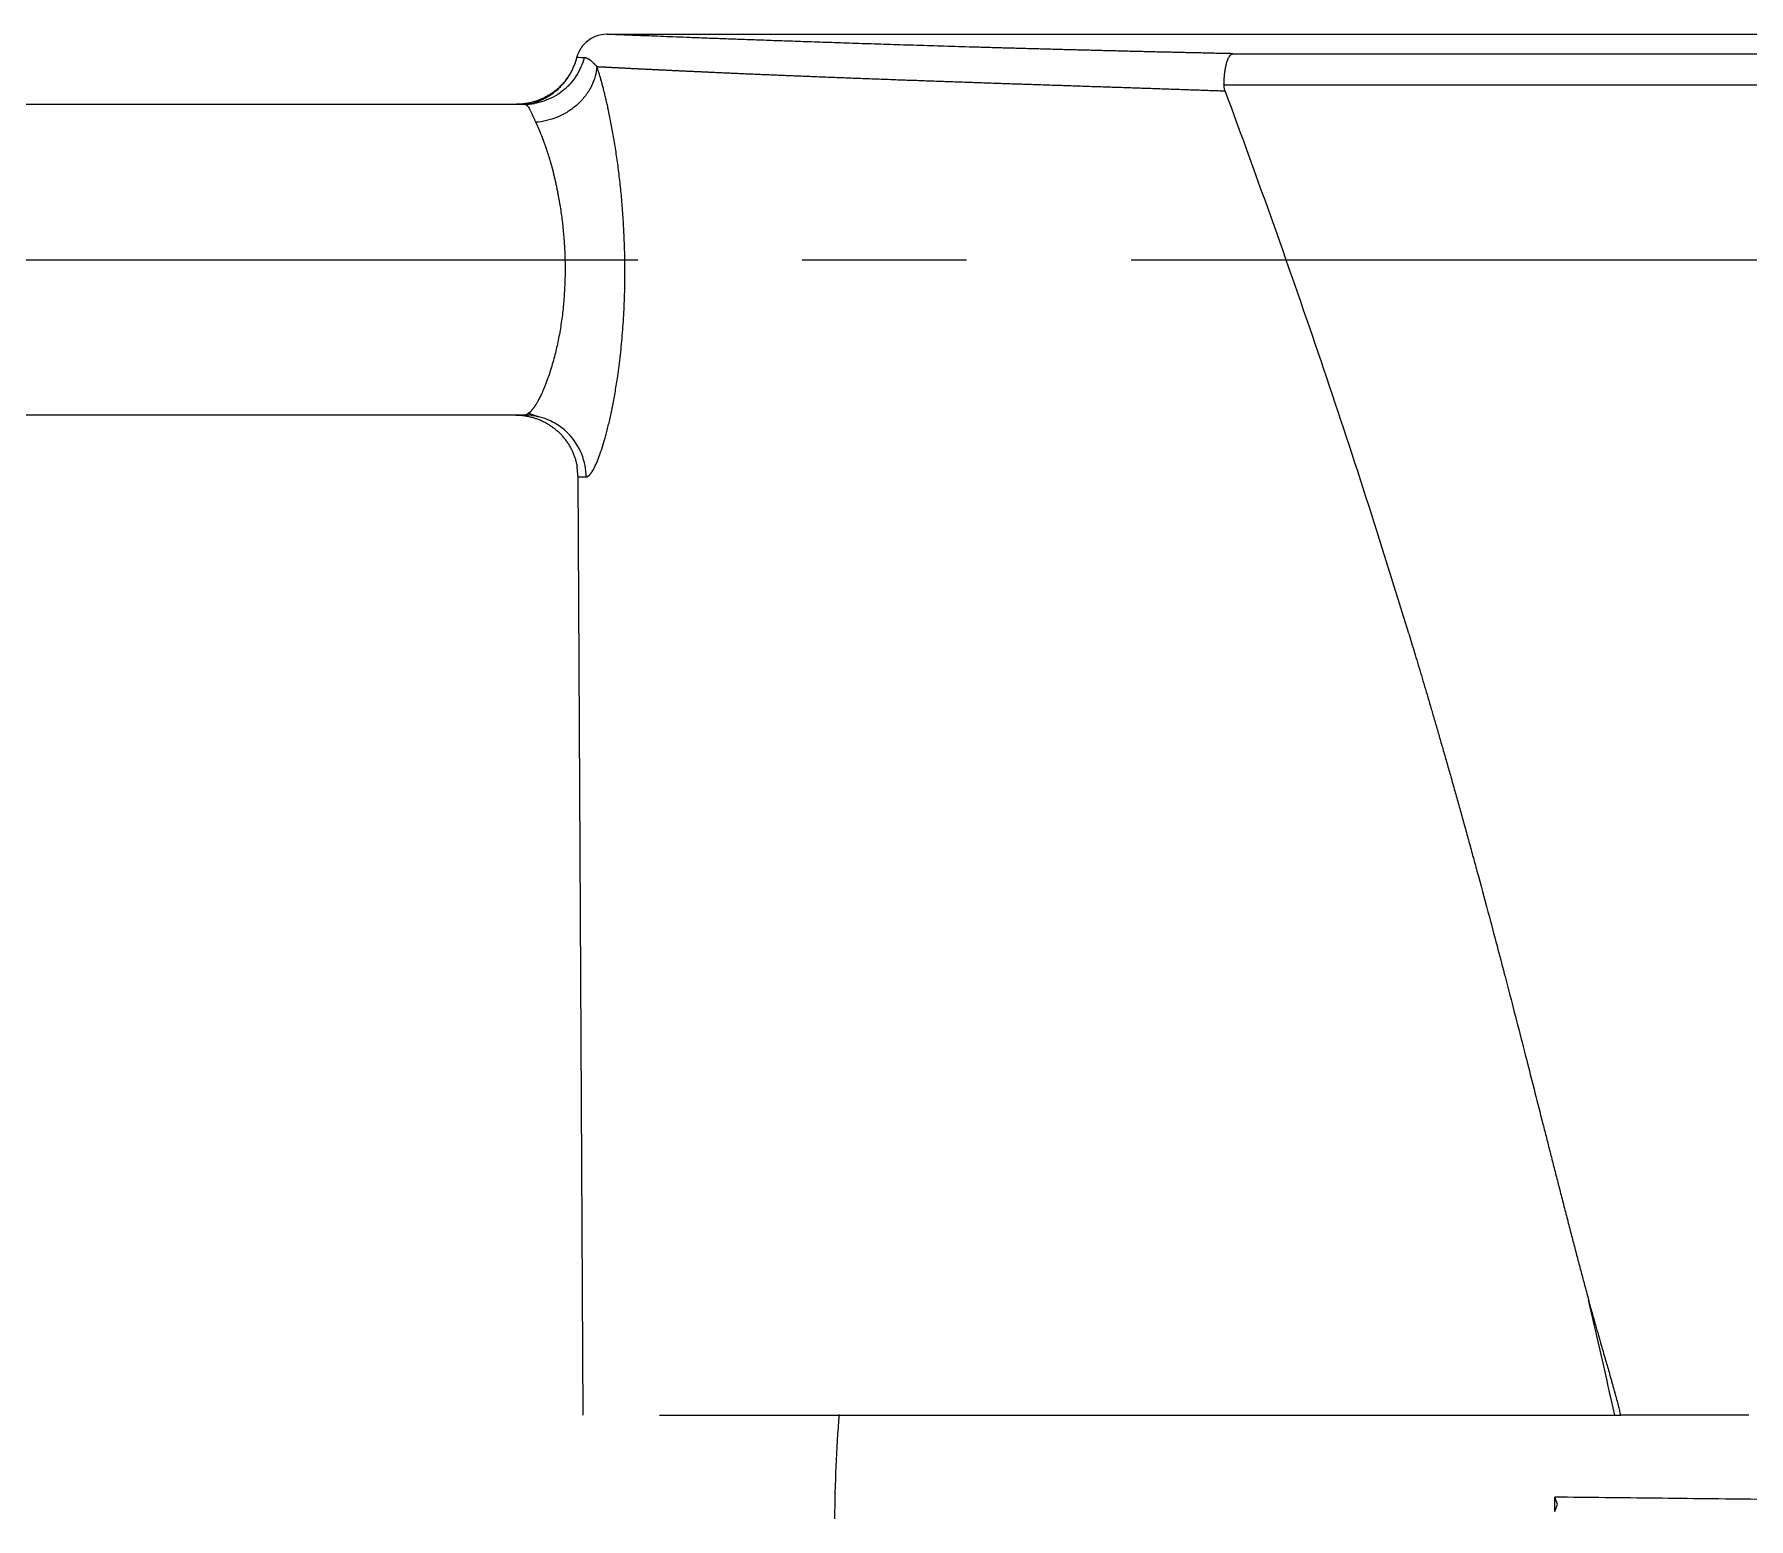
# Model space of a CAD drawing. Extents: x 10274 to 11115, y -16168 to -15573.
# Drawn here: x 10722.63 to 10755.73, y -15759.95 to -15731.3 of the extents above; entities that cross this region are included whole.
import ezdxf

# ---------------------------------------------------------------- set-up
doc = ezdxf.new("R2010")
doc.units = 0
doc.header["$MEASUREMENT"] = 0
doc.linetypes.add('CENTER2', pattern=[28.575, 19.05, -3.175, 3.175, -3.175])
doc.layers.get('0').update_dxf_attribs({"linetype": 'CONTINUOUS'})
doc.layers.add('CENTER', color=1, linetype='CENTER2')

msp = doc.modelspace()

# ---------------------------------------------------------------- linework, layer by layer
at = {"lineweight": -3}
for p, q in [((10733.679, -15731.301), (10777.78, -15731.301)), ((10745.767, -15731.676), (10765.672, -15731.676)), ((10663.578, -15732.651), (10732.09, -15732.651)), ((10732.09, -15738.651), (10663.578, -15738.651)), ((10731.926, -15738.651), (10731.931, -15738.651)), ((10733.228, -15757.951), (10733.126, -15739.844)), ((10733.126, -15739.844), (10733.128, -15739.844))]:
    msp.add_line(p, q, dxfattribs=at)
msp.add_arc((10766.435, -15760.151), 28.357, 175.5249, 179.5958, dxfattribs=at)
at = {"lineweight": -3, "extrusion": (0, 0, -1)}
msp.add_ellipse((10757.998, -15760.151), major_axis=(0, -28.357), ratio=0.212007, start_param=1.582827, end_param=1.592527, dxfattribs=at)
at = {"lineweight": -3}
for points, knots in [([(10733.681, -15731.301), (10733.61, -15731.301), (10733.457, -15731.327), (10733.242, -15731.466), (10733.137, -15731.631), (10733.106, -15731.728), (10733.1, -15731.751)], [0, 0, 0, 0, 0.302913, 0.605825, 0.908738, 1, 1, 1, 1]), ([(10745.767, -15731.676), (10745.745, -15731.675), (10745.701, -15731.674), (10745.636, -15731.673), (10745.571, -15731.671), (10745.506, -15731.67), (10745.441, -15731.669), (10745.376, -15731.667), (10745.312, -15731.666), (10745.248, -15731.664), (10745.183, -15731.663), (10745.119, -15731.661), (10745.055, -15731.66), (10744.992, -15731.659), (10744.928, -15731.657), (10744.865, -15731.656), (10744.801, -15731.654), (10744.738, -15731.653), (10744.675, -15731.651), (10744.612, -15731.65), (10744.55, -15731.648), (10744.487, -15731.647), (10744.425, -15731.646), (10744.362, -15731.644), (10744.3, -15731.643), (10744.238, -15731.641), (10744.177, -15731.64), (10744.115, -15731.638), (10744.053, -15731.637), (10743.992, -15731.635), (10743.931, -15731.634), (10743.87, -15731.632), (10743.809, -15731.631), (10743.748, -15731.629), (10743.688, -15731.628), (10743.627, -15731.626), (10743.567, -15731.625), (10743.507, -15731.623), (10743.447, -15731.622), (10743.387, -15731.62), (10743.327, -15731.619), (10743.268, -15731.617), (10743.208, -15731.616), (10743.149, -15731.614), (10743.09, -15731.613), (10743.031, -15731.611), (10742.973, -15731.61), (10742.914, -15731.608), (10742.856, -15731.607), (10742.797, -15731.605), (10742.739, -15731.604), (10742.681, -15731.602), (10742.623, -15731.601), (10742.566, -15731.599), (10742.508, -15731.598), (10742.451, -15731.596), (10742.393, -15731.595), (10742.336, -15731.593), (10742.279, -15731.592), (10742.223, -15731.59), (10742.166, -15731.589), (10742.109, -15731.587), (10742.053, -15731.585), (10741.997, -15731.584), (10741.941, -15731.582), (10741.885, -15731.581), (10741.829, -15731.579), (10741.774, -15731.578), (10741.718, -15731.576), (10741.663, -15731.575), (10741.608, -15731.573), (10741.553, -15731.572), (10741.498, -15731.57), (10741.443, -15731.569), (10741.389, -15731.567), (10741.335, -15731.566), (10741.28, -15731.564), (10741.226, -15731.562), (10741.172, -15731.561), (10741.119, -15731.559), (10741.065, -15731.558), (10741.012, -15731.556), (10740.958, -15731.555), (10740.905, -15731.553), (10740.852, -15731.552), (10740.799, -15731.55), (10740.578, -15731.544), (10740.194, -15731.532), (10739.664, -15731.516), (10739.153, -15731.5), (10738.662, -15731.484), (10738.191, -15731.468), (10737.741, -15731.453), (10737.312, -15731.438), (10736.905, -15731.424), (10736.521, -15731.41), (10736.159, -15731.397), (10735.821, -15731.385), (10735.508, -15731.373), (10735.218, -15731.362), (10734.953, -15731.352), (10734.713, -15731.342), (10734.554, -15731.336), (10734.46, -15731.332), (10734.421, -15731.331), (10734.383, -15731.329), (10734.346, -15731.328), (10734.309, -15731.326), (10734.274, -15731.325), (10734.24, -15731.324), (10734.207, -15731.322), (10734.175, -15731.321), (10734.144, -15731.32), (10734.113, -15731.319), (10734.084, -15731.317), (10734.056, -15731.316), (10734.029, -15731.315), (10734.003, -15731.314), (10733.978, -15731.313), (10733.954, -15731.312), (10733.931, -15731.311), (10733.909, -15731.31), (10733.888, -15731.309), (10733.868, -15731.309), (10733.849, -15731.308), (10733.831, -15731.307), (10733.814, -15731.306), (10733.798, -15731.306), (10733.783, -15731.305), (10733.769, -15731.305), (10733.757, -15731.304), (10733.745, -15731.304), (10733.734, -15731.303), (10733.724, -15731.303), (10733.715, -15731.302), (10733.707, -15731.302), (10733.701, -15731.302), (10733.695, -15731.302), (10733.69, -15731.301), (10733.686, -15731.301), (10733.683, -15731.301), (10733.682, -15731.301), (10733.681, -15731.301), (10733.681, -15731.301)], [0, 0, 0, 0, 0.002964, 0.005926, 0.008887, 0.011846, 0.014804, 0.017761, 0.020716, 0.02367, 0.026623, 0.029574, 0.032524, 0.035473, 0.038421, 0.041367, 0.044313, 0.047257, 0.0502, 0.053142, 0.056083, 0.059023, 0.061963, 0.064901, 0.067838, 0.070774, 0.073709, 0.076644, 0.079578, 0.08251, 0.085442, 0.088374, 0.091304, 0.094234, 0.097163, 0.100092, 0.10302, 0.105947, 0.108874, 0.1118, 0.114726, 0.117651, 0.120575, 0.1235, 0.126424, 0.129347, 0.13227, 0.135193, 0.138115, 0.141037, 0.143959, 0.146881, 0.149802, 0.152723, 0.155645, 0.158566, 0.161486, 0.164407, 0.167328, 0.170249, 0.173169, 0.17609, 0.179011, 0.181932, 0.184853, 0.187774, 0.190695, 0.193617, 0.196538, 0.19946, 0.202382, 0.205305, 0.208228, 0.211151, 0.214074, 0.216998, 0.219922, 0.222847, 0.225772, 0.228698, 0.231624, 0.234551, 0.237479, 0.240407, 0.243335, 0.246265, 0.249195, 0.280337, 0.311452, 0.34257, 0.373723, 0.404959, 0.436212, 0.467513, 0.498895, 0.530271, 0.561594, 0.592894, 0.624203, 0.655437, 0.686651, 0.717876, 0.749145, 0.755401, 0.761654, 0.767906, 0.774156, 0.780403, 0.78665, 0.792895, 0.79914, 0.805384, 0.811627, 0.817871, 0.824114, 0.830358, 0.836603, 0.842848, 0.849095, 0.855343, 0.861592, 0.867844, 0.874097, 0.880353, 0.886612, 0.892873, 0.899138, 0.905406, 0.911678, 0.917953, 0.924233, 0.930517, 0.936805, 0.943099, 0.949398, 0.955702, 0.962011, 0.968327, 0.974648, 0.980976, 0.98731, 0.993652, 1, 1, 1, 1]), ([(10733.244, -15731.755), (10733.229, -15731.814), (10733.208, -15731.873), (10733.157, -15731.991), (10733.127, -15732.049), (10733.055, -15732.16), (10733.014, -15732.213), (10732.923, -15732.313), (10732.873, -15732.359), (10732.765, -15732.443), (10732.708, -15732.48), (10732.589, -15732.543), (10732.527, -15732.569), (10732.402, -15732.611), (10732.339, -15732.626), (10732.213, -15732.646), (10732.151, -15732.651), (10732.09, -15732.651)], [0, 0, 0, 0, 0.125, 0.125, 0.25, 0.25, 0.375, 0.375, 0.5, 0.5, 0.625, 0.625, 0.75, 0.75, 0.875, 0.875, 1, 1, 1, 1]), ([(10732.249, -15732.639), (10732.248, -15732.637), (10732.278, -15732.619), (10732.422, -15732.577), (10732.648, -15732.441), (10732.832, -15732.278), (10733.003, -15732.043), (10733.076, -15731.85), (10733.105, -15731.743)], [0, 0, 0, 0, 0.175711, 0.45403, 0.58832, 0.723471, 0.861083, 1, 1, 1, 1]), ([(10733.49, -15731.925), (10733.485, -15731.985), (10733.475, -15732.048), (10733.44, -15732.174), (10733.416, -15732.238), (10733.353, -15732.365), (10733.314, -15732.427), (10733.224, -15732.546), (10733.173, -15732.602), (10733.059, -15732.705), (10732.997, -15732.753), (10732.866, -15732.835), (10732.798, -15732.87), (10732.658, -15732.928), (10732.587, -15732.951), (10732.446, -15732.984), (10732.376, -15732.995), (10732.309, -15733)], [0, 0, 0, 0, 0.125, 0.125, 0.25, 0.25, 0.375, 0.375, 0.5, 0.5, 0.625, 0.625, 0.75, 0.75, 0.875, 0.875, 1, 1, 1, 1]), ([(10733.492, -15731.924), (10733.489, -15731.922), (10733.484, -15731.916), (10733.477, -15731.909), (10733.469, -15731.901), (10733.462, -15731.894), (10733.455, -15731.886), (10733.448, -15731.879), (10733.441, -15731.872), (10733.434, -15731.866), (10733.427, -15731.859), (10733.421, -15731.853), (10733.414, -15731.846), (10733.408, -15731.84), (10733.401, -15731.835), (10733.395, -15731.829), (10733.389, -15731.824), (10733.383, -15731.818), (10733.377, -15731.813), (10733.37, -15731.809), (10733.364, -15731.804), (10733.358, -15731.8), (10733.353, -15731.795), (10733.347, -15731.791), (10733.341, -15731.788), (10733.335, -15731.784), (10733.329, -15731.781), (10733.323, -15731.778), (10733.318, -15731.775), (10733.312, -15731.772), (10733.306, -15731.769), (10733.301, -15731.767), (10733.295, -15731.765), (10733.289, -15731.763), (10733.284, -15731.761), (10733.278, -15731.76), (10733.273, -15731.758), (10733.267, -15731.757), (10733.262, -15731.756), (10733.256, -15731.756), (10733.251, -15731.755), (10733.247, -15731.755), (10733.245, -15731.755)], [0, 0, 0, 0, 0.023127, 0.046347, 0.06966, 0.093066, 0.116565, 0.140157, 0.163843, 0.187622, 0.211494, 0.235461, 0.259521, 0.283676, 0.307926, 0.332271, 0.356712, 0.381248, 0.405881, 0.43061, 0.455436, 0.48036, 0.505382, 0.530502, 0.555721, 0.58104, 0.606458, 0.631976, 0.657595, 0.683315, 0.709137, 0.73506, 0.761086, 0.787215, 0.813448, 0.839784, 0.866224, 0.892769, 0.919418, 0.946173, 0.973033, 1, 1, 1, 1]), ([(10733.282, -15739.843), (10733.283, -15739.843), (10733.285, -15739.843), (10733.289, -15739.842), (10733.292, -15739.842), (10733.295, -15739.841), (10733.299, -15739.84), (10733.302, -15739.839), (10733.306, -15739.837), (10733.31, -15739.835), (10733.313, -15739.833), (10733.317, -15739.831), (10733.321, -15739.829), (10733.324, -15739.826), (10733.328, -15739.824), (10733.332, -15739.821), (10733.335, -15739.817), (10733.339, -15739.814), (10733.343, -15739.81), (10733.347, -15739.807), (10733.351, -15739.802), (10733.355, -15739.798), (10733.359, -15739.794), (10733.363, -15739.789), (10733.367, -15739.784), (10733.371, -15739.779), (10733.375, -15739.774), (10733.379, -15739.768), (10733.383, -15739.762), (10733.387, -15739.756), (10733.391, -15739.75), (10733.396, -15739.744), (10733.4, -15739.737), (10733.404, -15739.73), (10733.408, -15739.723), (10733.413, -15739.716), (10733.417, -15739.708), (10733.421, -15739.701), (10733.426, -15739.693), (10733.43, -15739.685), (10733.434, -15739.676), (10733.439, -15739.668), (10733.443, -15739.659), (10733.448, -15739.65), (10733.452, -15739.641), (10733.457, -15739.631), (10733.461, -15739.622), (10733.482, -15739.577), (10733.52, -15739.487), (10733.576, -15739.332), (10733.633, -15739.15), (10733.689, -15738.943), (10733.745, -15738.713), (10733.798, -15738.462), (10733.847, -15738.192), (10733.898, -15737.871), (10733.946, -15737.495), (10733.987, -15737.063), (10734.016, -15736.614), (10734.031, -15736.152), (10734.033, -15735.685), (10734.02, -15735.257), (10734, -15734.873), (10733.974, -15734.532), (10733.942, -15734.201), (10733.904, -15733.879), (10733.86, -15733.57), (10733.813, -15733.277), (10733.762, -15732.999), (10733.723, -15732.809), (10733.698, -15732.695), (10733.687, -15732.649), (10733.677, -15732.603), (10733.667, -15732.559), (10733.656, -15732.515), (10733.646, -15732.472), (10733.636, -15732.43), (10733.625, -15732.389), (10733.615, -15732.348), (10733.604, -15732.309), (10733.594, -15732.27), (10733.583, -15732.232), (10733.573, -15732.194), (10733.563, -15732.158), (10733.552, -15732.122), (10733.542, -15732.087), (10733.532, -15732.053), (10733.521, -15732.02), (10733.511, -15731.987), (10733.501, -15731.955), (10733.494, -15731.935), (10733.49, -15731.925)], [0, 0, 0, 0, 0.002658, 0.005314, 0.007968, 0.010619, 0.013269, 0.015916, 0.018562, 0.021206, 0.023848, 0.02649, 0.029129, 0.031768, 0.034406, 0.037042, 0.039678, 0.042314, 0.044949, 0.047583, 0.050218, 0.052852, 0.055486, 0.058121, 0.060756, 0.063391, 0.066027, 0.068664, 0.071301, 0.073939, 0.076579, 0.07922, 0.081862, 0.084506, 0.087151, 0.089798, 0.092447, 0.095098, 0.097751, 0.100407, 0.103065, 0.105725, 0.108388, 0.111054, 0.113723, 0.116395, 0.11907, 0.121749, 0.152939, 0.184005, 0.215157, 0.246605, 0.278292, 0.3098, 0.341343, 0.373138, 0.415702, 0.457931, 0.500353, 0.543038, 0.585266, 0.627561, 0.659344, 0.690857, 0.72231, 0.753911, 0.785189, 0.816248, 0.847291, 0.87852, 0.884373, 0.89021, 0.896033, 0.901844, 0.907642, 0.913431, 0.919211, 0.924983, 0.93075, 0.936512, 0.942271, 0.948028, 0.953785, 0.959543, 0.965303, 0.971068, 0.976838, 0.982614, 0.988399, 0.994194, 1, 1, 1, 1]), ([(10733.49, -15731.925), (10733.495, -15731.925), (10733.505, -15731.925), (10733.519, -15731.926), (10733.534, -15731.927), (10733.55, -15731.927), (10733.565, -15731.928), (10733.581, -15731.929), (10733.598, -15731.93), (10733.614, -15731.931), (10733.631, -15731.931), (10733.648, -15731.932), (10733.666, -15731.933), (10733.684, -15731.934), (10733.702, -15731.935), (10733.721, -15731.936), (10733.739, -15731.937), (10733.759, -15731.938), (10733.778, -15731.939), (10733.798, -15731.94), (10733.819, -15731.941), (10733.839, -15731.942), (10733.86, -15731.943), (10733.882, -15731.944), (10733.903, -15731.945), (10733.925, -15731.946), (10733.948, -15731.948), (10733.971, -15731.949), (10733.994, -15731.95), (10734.017, -15731.951), (10734.041, -15731.952), (10734.066, -15731.953), (10734.091, -15731.955), (10734.116, -15731.956), (10734.141, -15731.957), (10734.167, -15731.959), (10734.193, -15731.96), (10734.22, -15731.961), (10734.247, -15731.963), (10734.275, -15731.964), (10734.303, -15731.965), (10734.331, -15731.967), (10734.36, -15731.968), (10734.389, -15731.97), (10734.419, -15731.971), (10734.449, -15731.973), (10734.479, -15731.974), (10734.51, -15731.976), (10734.541, -15731.977), (10734.573, -15731.979), (10734.605, -15731.98), (10734.638, -15731.982), (10734.671, -15731.983), (10734.704, -15731.985), (10734.738, -15731.987), (10734.773, -15731.988), (10734.808, -15731.99), (10734.843, -15731.992), (10734.879, -15731.993), (10734.915, -15731.995), (10734.952, -15731.997), (10734.989, -15731.999), (10735.027, -15732), (10735.065, -15732.002), (10735.104, -15732.004), (10735.143, -15732.006), (10735.182, -15732.008), (10735.223, -15732.01), (10735.263, -15732.011), (10735.304, -15732.013), (10735.346, -15732.015), (10735.388, -15732.017), (10735.431, -15732.019), (10735.474, -15732.021), (10735.518, -15732.023), (10735.562, -15732.025), (10735.606, -15732.027), (10735.652, -15732.029), (10735.697, -15732.031), (10735.744, -15732.033), (10735.791, -15732.035), (10735.838, -15732.038), (10735.886, -15732.04), (10735.934, -15732.042), (10735.983, -15732.044), (10736.033, -15732.046), (10736.083, -15732.048), (10736.133, -15732.051), (10736.185, -15732.053), (10736.236, -15732.055), (10736.289, -15732.057), (10736.342, -15732.06), (10736.395, -15732.062), (10736.449, -15732.064), (10736.504, -15732.067), (10736.559, -15732.069), (10736.615, -15732.071), (10736.671, -15732.074), (10736.728, -15732.076), (10736.786, -15732.079), (10736.844, -15732.081), (10736.902, -15732.084), (10736.962, -15732.086), (10737.022, -15732.088), (10737.082, -15732.091), (10737.143, -15732.094), (10737.205, -15732.096), (10737.267, -15732.099), (10737.354, -15732.102), (10737.465, -15732.107), (10737.601, -15732.112), (10737.738, -15732.118), (10737.877, -15732.123), (10738.016, -15732.129), (10738.156, -15732.134), (10738.296, -15732.139), (10738.438, -15732.145), (10738.58, -15732.15), (10738.723, -15732.155), (10738.866, -15732.161), (10739.011, -15732.166), (10739.155, -15732.171), (10739.3, -15732.177), (10739.446, -15732.182), (10739.592, -15732.187), (10739.738, -15732.192), (10739.885, -15732.198), (10740.031, -15732.203), (10740.179, -15732.208), (10740.326, -15732.213), (10740.473, -15732.218), (10740.621, -15732.223), (10740.769, -15732.228), (10740.917, -15732.234), (10741.064, -15732.239), (10741.212, -15732.244), (10741.36, -15732.249), (10741.507, -15732.254), (10741.655, -15732.259), (10741.802, -15732.264), (10741.95, -15732.269), (10742.097, -15732.274), (10742.243, -15732.279), (10742.39, -15732.284), (10742.536, -15732.288), (10742.682, -15732.293), (10742.827, -15732.298), (10742.972, -15732.303), (10743.117, -15732.308), (10743.261, -15732.313), (10743.404, -15732.318), (10743.548, -15732.322), (10743.69, -15732.327), (10743.832, -15732.332), (10743.974, -15732.337), (10744.115, -15732.341), (10744.255, -15732.346), (10744.395, -15732.351), (10744.534, -15732.356), (10744.672, -15732.36), (10744.809, -15732.365), (10744.946, -15732.37), (10745.082, -15732.374), (10745.217, -15732.379), (10745.352, -15732.384), (10745.485, -15732.388), (10745.574, -15732.391), (10745.619, -15732.393)], [0, 0, 0, 0, 0.003672, 0.007358, 0.011058, 0.014773, 0.018502, 0.022246, 0.026004, 0.029777, 0.033564, 0.037366, 0.041181, 0.045012, 0.048857, 0.052716, 0.05659, 0.060478, 0.06438, 0.068297, 0.072229, 0.076174, 0.080135, 0.08411, 0.088099, 0.092103, 0.096121, 0.100153, 0.1042, 0.108262, 0.112338, 0.116428, 0.120533, 0.124653, 0.128786, 0.132935, 0.137097, 0.141275, 0.145466, 0.149673, 0.153893, 0.158128, 0.162378, 0.166642, 0.170921, 0.175214, 0.179521, 0.183843, 0.18818, 0.192531, 0.196896, 0.201276, 0.20567, 0.210079, 0.214503, 0.218941, 0.223393, 0.22786, 0.232342, 0.236837, 0.241348, 0.245873, 0.250412, 0.254966, 0.259535, 0.264118, 0.268715, 0.273328, 0.277954, 0.282595, 0.287251, 0.291921, 0.296606, 0.301305, 0.306019, 0.310748, 0.315491, 0.320248, 0.32502, 0.329807, 0.334608, 0.339424, 0.344255, 0.3491, 0.353959, 0.358834, 0.363723, 0.368626, 0.373544, 0.378477, 0.383425, 0.388387, 0.393363, 0.398355, 0.403361, 0.408382, 0.413417, 0.418468, 0.423533, 0.428612, 0.433707, 0.438816, 0.44394, 0.449079, 0.454232, 0.459401, 0.464584, 0.469781, 0.474994, 0.48607, 0.497076, 0.508011, 0.518875, 0.529669, 0.540392, 0.551045, 0.561626, 0.572137, 0.582578, 0.592947, 0.603246, 0.613474, 0.623631, 0.633717, 0.643732, 0.653677, 0.66355, 0.673352, 0.683083, 0.692743, 0.702332, 0.71185, 0.721296, 0.730672, 0.739976, 0.749209, 0.75837, 0.767461, 0.776479, 0.785427, 0.794303, 0.803108, 0.811842, 0.820504, 0.829095, 0.837614, 0.846062, 0.854438, 0.862743, 0.870977, 0.879138, 0.887229, 0.895248, 0.903195, 0.911071, 0.918875, 0.926608, 0.934269, 0.941859, 0.949377, 0.956824, 0.964199, 0.971502, 0.978734, 0.985894, 0.992983, 1, 1, 1, 1]), ([(10745.597, -15732.275), (10745.597, -15732.271), (10745.598, -15732.262), (10745.598, -15732.25), (10745.598, -15732.238), (10745.598, -15732.226), (10745.599, -15732.213), (10745.599, -15732.201), (10745.6, -15732.189), (10745.601, -15732.176), (10745.602, -15732.164), (10745.602, -15732.151), (10745.603, -15732.139), (10745.604, -15732.127), (10745.605, -15732.114), (10745.606, -15732.102), (10745.608, -15732.09), (10745.609, -15732.077), (10745.61, -15732.065), (10745.612, -15732.053), (10745.613, -15732.041), (10745.615, -15732.029), (10745.616, -15732.017), (10745.618, -15732.005), (10745.62, -15731.994), (10745.622, -15731.982), (10745.624, -15731.97), (10745.626, -15731.959), (10745.628, -15731.948), (10745.63, -15731.936), (10745.632, -15731.925), (10745.635, -15731.914), (10745.637, -15731.904), (10745.64, -15731.893), (10745.642, -15731.882), (10745.645, -15731.872), (10745.651, -15731.851), (10745.659, -15731.822), (10745.672, -15731.786), (10745.687, -15731.755), (10745.699, -15731.733), (10745.708, -15731.719), (10745.714, -15731.711), (10745.721, -15731.703), (10745.727, -15731.697), (10745.734, -15731.691), (10745.74, -15731.686), (10745.747, -15731.682), (10745.753, -15731.679), (10745.76, -15731.677), (10745.765, -15731.676), (10745.767, -15731.676)], [0, 0, 0, 0, 0.013002, 0.026054, 0.039157, 0.052311, 0.065518, 0.078777, 0.092088, 0.105453, 0.118872, 0.132344, 0.145872, 0.159454, 0.173092, 0.186785, 0.200535, 0.214342, 0.228206, 0.242127, 0.256106, 0.270143, 0.284239, 0.298395, 0.312609, 0.326883, 0.341218, 0.355613, 0.370069, 0.384586, 0.399165, 0.413806, 0.428509, 0.443274, 0.458103, 0.472994, 0.48795, 0.550223, 0.613074, 0.67652, 0.740579, 0.766472, 0.792376, 0.81829, 0.844216, 0.870152, 0.896099, 0.922058, 0.948027, 0.974008, 1, 1, 1, 1]), ([(10749.164, -15742.867), (10748.896, -15741.985), (10748.621, -15741.106), (10748.056, -15739.351), (10747.767, -15738.476), (10746.879, -15735.858), (10746.261, -15734.121), (10745.619, -15732.393)], [0, 0, 0, 0, 0.25, 0.25, 0.5, 0.5, 1, 1, 1, 1]), ([(10732.09, -15732.651), (10732.091, -15732.651), (10732.094, -15732.651), (10732.097, -15732.652), (10732.101, -15732.652), (10732.105, -15732.653), (10732.108, -15732.654), (10732.111, -15732.655), (10732.114, -15732.656), (10732.117, -15732.658), (10732.12, -15732.659), (10732.123, -15732.66), (10732.125, -15732.662), (10732.128, -15732.663), (10732.13, -15732.665), (10732.132, -15732.666), (10732.134, -15732.668), (10732.135, -15732.669), (10732.137, -15732.67), (10732.138, -15732.671), (10732.14, -15732.673), (10732.141, -15732.674), (10732.143, -15732.676), (10732.148, -15732.681), (10732.157, -15732.691), (10732.172, -15732.711), (10732.186, -15732.736), (10732.198, -15732.76), (10732.207, -15732.779), (10732.216, -15732.797), (10732.225, -15732.816), (10732.233, -15732.835), (10732.242, -15732.853), (10732.25, -15732.871), (10732.259, -15732.89), (10732.268, -15732.909), (10732.278, -15732.93), (10732.288, -15732.952), (10732.298, -15732.975), (10732.305, -15732.992), (10732.309, -15733)], [0, 0, 0, 0, 0.01945, 0.038175, 0.056175, 0.07345, 0.089999, 0.105823, 0.120922, 0.135296, 0.148945, 0.161868, 0.174066, 0.185539, 0.196287, 0.20631, 0.215607, 0.224179, 0.232026, 0.239148, 0.245544, 0.251216, 0.256162, 0.279787, 0.329779, 0.406136, 0.508854, 0.555759, 0.600447, 0.642919, 0.683177, 0.721223, 0.757058, 0.789718, 0.823058, 0.857079, 0.891783, 0.92717, 0.963242, 1, 1, 1, 1]), ([(10732.309, -15733), (10732.311, -15733.004), (10732.315, -15733.013), (10732.322, -15733.027), (10732.328, -15733.041), (10732.335, -15733.055), (10732.342, -15733.069), (10732.348, -15733.084), (10732.355, -15733.099), (10732.361, -15733.114), (10732.368, -15733.129), (10732.374, -15733.145), (10732.381, -15733.161), (10732.387, -15733.177), (10732.394, -15733.193), (10732.401, -15733.209), (10732.407, -15733.226), (10732.414, -15733.243), (10732.421, -15733.26), (10732.427, -15733.277), (10732.434, -15733.295), (10732.441, -15733.312), (10732.447, -15733.33), (10732.454, -15733.349), (10732.461, -15733.367), (10732.467, -15733.385), (10732.474, -15733.404), (10732.481, -15733.423), (10732.488, -15733.442), (10732.495, -15733.462), (10732.501, -15733.481), (10732.508, -15733.501), (10732.515, -15733.521), (10732.522, -15733.541), (10732.529, -15733.562), (10732.535, -15733.582), (10732.546, -15733.615), (10732.562, -15733.662), (10732.58, -15733.724), (10732.599, -15733.787), (10732.617, -15733.852), (10732.634, -15733.918), (10732.651, -15733.986), (10732.668, -15734.055), (10732.684, -15734.125), (10732.7, -15734.198), (10732.715, -15734.271), (10732.73, -15734.346), (10732.748, -15734.441), (10732.769, -15734.558), (10732.791, -15734.696), (10732.81, -15734.834), (10732.827, -15734.972), (10732.841, -15735.11), (10732.853, -15735.247), (10732.863, -15735.383), (10732.87, -15735.518), (10732.875, -15735.687), (10732.877, -15735.893), (10732.871, -15736.134), (10732.856, -15736.396), (10732.829, -15736.681), (10732.786, -15736.986), (10732.74, -15737.231), (10732.696, -15737.421), (10732.66, -15737.565), (10732.618, -15737.712), (10732.571, -15737.862), (10732.528, -15737.983), (10732.492, -15738.075), (10732.466, -15738.138), (10732.442, -15738.195), (10732.42, -15738.244), (10732.399, -15738.287), (10732.381, -15738.325), (10732.363, -15738.357), (10732.348, -15738.385), (10732.335, -15738.408), (10732.323, -15738.428), (10732.313, -15738.444), (10732.304, -15738.457), (10732.298, -15738.466), (10732.293, -15738.473), (10732.29, -15738.478), (10732.288, -15738.481), (10732.285, -15738.485), (10732.282, -15738.49), (10732.279, -15738.494), (10732.276, -15738.499), (10732.273, -15738.503), (10732.269, -15738.508), (10732.266, -15738.512), (10732.263, -15738.516), (10732.26, -15738.52), (10732.257, -15738.524), (10732.254, -15738.528), (10732.251, -15738.532), (10732.248, -15738.536), (10732.245, -15738.54), (10732.242, -15738.544), (10732.239, -15738.547), (10732.236, -15738.551), (10732.233, -15738.554), (10732.23, -15738.558), (10732.228, -15738.561), (10732.225, -15738.565), (10732.222, -15738.568), (10732.219, -15738.571), (10732.216, -15738.574), (10732.213, -15738.577), (10732.211, -15738.58), (10732.208, -15738.583), (10732.205, -15738.586), (10732.202, -15738.588), (10732.2, -15738.591), (10732.197, -15738.594), (10732.194, -15738.596), (10732.192, -15738.599), (10732.189, -15738.601), (10732.186, -15738.604), (10732.184, -15738.606), (10732.181, -15738.608), (10732.179, -15738.61), (10732.176, -15738.612), (10732.173, -15738.615), (10732.171, -15738.617), (10732.169, -15738.618), (10732.168, -15738.618)], [0, 0, 0, 0, 0.003821, 0.007642, 0.011463, 0.015284, 0.019106, 0.022929, 0.026751, 0.030574, 0.034397, 0.038221, 0.042045, 0.045869, 0.049693, 0.053518, 0.057343, 0.061169, 0.064995, 0.068821, 0.072648, 0.076474, 0.080302, 0.084129, 0.087957, 0.091785, 0.095614, 0.099442, 0.103272, 0.107101, 0.110931, 0.114761, 0.118592, 0.122423, 0.126254, 0.130085, 0.133917, 0.14478, 0.155666, 0.166576, 0.177509, 0.188466, 0.199448, 0.210455, 0.221487, 0.232545, 0.243629, 0.254739, 0.265875, 0.28557, 0.304959, 0.324047, 0.342838, 0.361336, 0.379548, 0.397476, 0.415127, 0.432506, 0.464115, 0.495808, 0.527618, 0.56918, 0.612842, 0.65866, 0.680764, 0.704971, 0.731284, 0.759706, 0.790239, 0.806154, 0.821057, 0.834946, 0.847821, 0.859684, 0.870532, 0.880368, 0.889189, 0.896998, 0.903792, 0.909574, 0.914341, 0.918095, 0.920836, 0.922563, 0.923277, 0.925206, 0.92713, 0.929049, 0.930964, 0.932873, 0.934777, 0.936676, 0.938571, 0.94046, 0.942344, 0.944224, 0.946098, 0.947968, 0.949832, 0.951692, 0.953546, 0.955396, 0.95724, 0.95908, 0.960914, 0.962744, 0.964569, 0.966388, 0.968203, 0.970013, 0.971818, 0.973618, 0.975412, 0.977202, 0.978987, 0.980767, 0.982542, 0.984312, 0.986077, 0.987838, 0.989593, 0.991343, 0.993088, 0.994829, 0.996564, 0.998294, 1, 1, 1, 1]), ([(10732.168, -15738.618), (10732.168, -15738.618), (10732.168, -15738.619), (10732.166, -15738.62), (10732.164, -15738.622), (10732.161, -15738.624), (10732.159, -15738.626), (10732.156, -15738.627), (10732.154, -15738.629), (10732.151, -15738.63), (10732.149, -15738.632), (10732.147, -15738.633), (10732.144, -15738.635), (10732.142, -15738.636), (10732.14, -15738.637), (10732.138, -15738.638), (10732.135, -15738.639), (10732.133, -15738.64), (10732.131, -15738.641), (10732.129, -15738.642), (10732.126, -15738.643), (10732.124, -15738.644), (10732.122, -15738.645), (10732.12, -15738.646), (10732.118, -15738.646), (10732.116, -15738.647), (10732.114, -15738.648), (10732.111, -15738.648), (10732.109, -15738.649), (10732.107, -15738.649), (10732.105, -15738.65), (10732.103, -15738.65), (10732.101, -15738.65), (10732.099, -15738.651), (10732.097, -15738.651), (10732.096, -15738.651), (10732.094, -15738.651), (10732.092, -15738.651), (10732.09, -15738.651), (10732.09, -15738.651)], [0, 0, 0, 0, 0.000343, 0.029579, 0.058732, 0.087799, 0.116783, 0.145683, 0.174499, 0.203231, 0.231879, 0.260443, 0.288923, 0.317319, 0.345631, 0.373859, 0.402003, 0.430064, 0.45804, 0.485933, 0.513742, 0.541467, 0.569109, 0.596666, 0.624141, 0.651531, 0.678838, 0.706061, 0.7332, 0.760256, 0.787228, 0.814117, 0.840922, 0.867644, 0.894282, 0.920836, 0.947308, 0.973696, 1, 1, 1, 1]), ([(10733.282, -15739.843), (10733.281, -15739.702), (10733.255, -15739.55), (10733.137, -15739.257), (10733.046, -15739.116), (10732.872, -15738.942), (10732.808, -15738.89), (10732.672, -15738.801), (10732.543, -15738.734), (10732.41, -15738.694), (10732.351, -15738.68)], [0, 0, 0, 0, 0.294269, 0.294269, 0.588538, 0.588538, 0.735673, 0.735673, 0.882807, 1, 1, 1, 1]), ([(10749.165, -15742.867), (10749.183, -15742.927), (10749.22, -15743.049), (10749.276, -15743.235), (10749.334, -15743.428), (10749.393, -15743.628), (10749.455, -15743.835), (10749.518, -15744.048), (10749.583, -15744.269), (10749.649, -15744.496), (10749.717, -15744.73), (10749.787, -15744.972), (10749.859, -15745.22), (10749.931, -15745.475), (10750.006, -15745.736), (10750.082, -15746.005), (10750.159, -15746.281), (10750.238, -15746.564), (10750.318, -15746.853), (10750.399, -15747.15), (10750.525, -15747.611), (10750.683, -15748.194), (10750.858, -15748.855), (10750.999, -15749.391), (10751.196, -15750.147), (10751.442, -15751.104), (10751.65, -15751.924), (10751.747, -15752.303)], [0, 0, 0, 0, 0.019153, 0.039028, 0.059626, 0.080947, 0.10299, 0.125757, 0.149246, 0.173458, 0.198392, 0.224049, 0.25043, 0.277532, 0.305358, 0.333906, 0.363177, 0.393171, 0.423887, 0.455326, 0.487488, 0.570544, 0.640418, 0.697109, 0.740618, 0.879871, 1, 1, 1, 1]), ([(10751.747, -15752.303), (10751.769, -15752.392), (10751.815, -15752.57), (10751.883, -15752.839), (10751.953, -15753.113), (10752.025, -15753.391), (10752.097, -15753.674), (10752.171, -15753.959), (10752.244, -15754.244), (10752.317, -15754.523), (10752.388, -15754.795), (10752.457, -15755.06), (10752.526, -15755.316), (10752.571, -15755.484), (10752.593, -15755.567)], [0, 0, 0, 0, 0.081189, 0.16369, 0.247504, 0.33263, 0.41907, 0.506823, 0.59485, 0.680544, 0.763905, 0.844934, 0.923632, 1, 1, 1, 1]), ([(10752.633, -15755.728), (10752.656, -15755.811), (10752.701, -15755.971), (10752.766, -15756.2), (10752.825, -15756.408), (10752.878, -15756.594), (10752.925, -15756.758), (10752.964, -15756.89), (10752.995, -15756.996), (10753.02, -15757.081), (10753.043, -15757.164), (10753.066, -15757.243), (10753.087, -15757.319), (10753.107, -15757.392), (10753.127, -15757.462), (10753.145, -15757.528), (10753.162, -15757.592), (10753.178, -15757.652), (10753.192, -15757.709), (10753.206, -15757.763), (10753.219, -15757.813), (10753.23, -15757.861), (10753.24, -15757.905), (10753.247, -15757.934), (10753.25, -15757.947)], [0, 0, 0, 0, 0.112972, 0.216268, 0.309888, 0.393831, 0.468099, 0.532691, 0.572835, 0.611519, 0.648744, 0.684511, 0.718818, 0.751667, 0.783057, 0.812989, 0.841463, 0.86848, 0.894039, 0.918142, 0.940789, 0.96198, 0.981717, 1, 1, 1, 1]), ([(10753.134, -15757.951), (10753.173, -15757.951), (10753.212, -15757.951), (10753.254, -15757.951), (10753.257, -15757.951), (10753.26, -15757.951)], [0, 0, 0, 0, 0.925252, 0.925252, 1, 1, 1, 1]), ([(10773.377, -15759.886), (10773.377, -15759.879), (10773.34, -15759.872), (10773.247, -15759.863), (10773.226, -15759.861), (10773.18, -15759.857), (10773.154, -15759.855), (10773.071, -15759.85), (10773.007, -15759.846), (10772.788, -15759.835), (10772.607, -15759.827), (10772.283, -15759.816), (10772.166, -15759.813), (10771.977, -15759.807), (10771.912, -15759.806), (10771.811, -15759.803), (10771.777, -15759.802), (10771.708, -15759.8), (10771.672, -15759.799), (10771.351, -15759.791), (10771.035, -15759.783), (10770.342, -15759.769), (10769.966, -15759.761), (10769.357, -15759.75), (10769.146, -15759.747), (10768.818, -15759.741), (10768.707, -15759.739), (10768.538, -15759.737), (10768.481, -15759.736), (10768.366, -15759.734), (10768.077, -15759.729), (10767.779, -15759.725), (10767.292, -15759.718), (10767.043, -15759.714), (10766.28, -15759.703), (10765.75, -15759.695), (10764.922, -15759.684), (10764.641, -15759.681), (10764.211, -15759.675), (10764.066, -15759.674), (10763.847, -15759.671), (10763.773, -15759.67), (10763.626, -15759.668), (10763.256, -15759.664), (10762.882, -15759.659), (10762.278, -15759.652), (10761.973, -15759.648), (10761.051, -15759.637), (10760.425, -15759.63), (10759.471, -15759.619), (10759.15, -15759.615), (10758.664, -15759.609), (10758.421, -15759.607), (10758.175, -15759.604), (10758.012, -15759.602), (10757.93, -15759.601), (10757.52, -15759.597), (10757.192, -15759.593), (10756.538, -15759.586), (10756.212, -15759.582), (10755.233, -15759.571), (10754.582, -15759.564), (10753.282, -15759.549), (10752.634, -15759.542), (10751.988, -15759.535)], [0, 0, 0, 0, 0.0625, 0.0625, 0.078125, 0.078125, 0.09375, 0.09375, 0.125, 0.125, 0.1875, 0.1875, 0.21875, 0.21875, 0.234375, 0.234375, 0.242187, 0.242187, 0.25, 0.25, 0.3125, 0.3125, 0.375, 0.375, 0.40625, 0.40625, 0.421875, 0.421875, 0.429687, 0.429687, 0.4375, 0.46875, 0.46875, 0.5, 0.5, 0.5625, 0.5625, 0.59375, 0.59375, 0.609375, 0.609375, 0.617187, 0.617187, 0.625, 0.65625, 0.65625, 0.6875, 0.6875, 0.75, 0.75, 0.78125, 0.78125, 0.796875, 0.804688, 0.804688, 0.8125, 0.8125, 0.84375, 0.84375, 0.875, 0.875, 0.9375, 0.9375, 1, 1, 1, 1])]:
    msp.add_open_spline(points, degree=3, knots=knots, dxfattribs=at)
for points, weights in [([(10733.1, -15731.751), (10732.958, -15732.302), (10732.508, -15732.651), (10731.938, -15732.651)], [1.00001310391, 0.860378772217, 0.860375242146, 1.0000025137]), ([(10731.926, -15738.651), (10732.524, -15738.651), (10732.996, -15739.032), (10733.106, -15739.636)], [0.999989447514, 0.829347175237, 0.808863024218, 0.938536994456])]:
    msp.add_rational_spline(points, weights, degree=3, dxfattribs=at)
for points, degree in [([(10733.245, -15731.755), (10733.149, -15731.751), (10733.1, -15731.75), (10733.1, -15731.751)], 3), ([(10745.597, -15732.275), (10752.348, -15732.275), (10759.096, -15732.275), (10765.842, -15732.274)], 3), ([(10745.619, -15732.392), (10745.612, -15732.373), (10745.602, -15732.335), (10745.598, -15732.295), (10745.598, -15732.275)], 3), ([(10732.106, -15732.657), (10732.285, -15732.635)], 1), ([(10732.09, -15738.651), (10731.98, -15738.651), (10731.926, -15738.651), (10731.926, -15738.651)], 3), ([(10732.351, -15738.68), (10732.262, -15738.66), (10732.174, -15738.651), (10732.09, -15738.651)], 3), ([(10732.37, -15738.686), (10732.258, -15738.656), (10732.166, -15738.613)], 2), ([(10733.128, -15739.855), (10733.106, -15739.634)], 1), ([(10733.128, -15739.844), (10733.139, -15739.844), (10733.191, -15739.844), (10733.282, -15739.843)], 3), ([(10752.593, -15755.567), (10752.608, -15755.62), (10752.622, -15755.674), (10752.636, -15755.727)], 3), ([(10752.631, -15755.728), (10752.803, -15756.468), (10752.971, -15757.209), (10753.134, -15757.951)], 3), ([(10734.701, -15757.951), (10735.672, -15757.951), (10738.551, -15757.951), (10745.119, -15757.951), (10750.424, -15757.951), (10753.134, -15757.951)], 3), ([(10755.728, -15757.951), (10754.905, -15757.951), (10754.083, -15757.951), (10753.26, -15757.951)], 3), ([(10751.987, -15759.81), (10752.004, -15759.764), (10752.021, -15759.718), (10752.038, -15759.671)], 3), ([(10752.038, -15759.671), (10752.021, -15759.626), (10752.004, -15759.58), (10751.988, -15759.535)], 3)]:
    msp.add_open_spline(points, degree=degree, dxfattribs=at)
at = {"layer": 'CENTER'}
msp.add_line((10658.078, -15735.651), (10783.341, -15735.651), dxfattribs=at)

doc.saveas('drawing.dxf')
